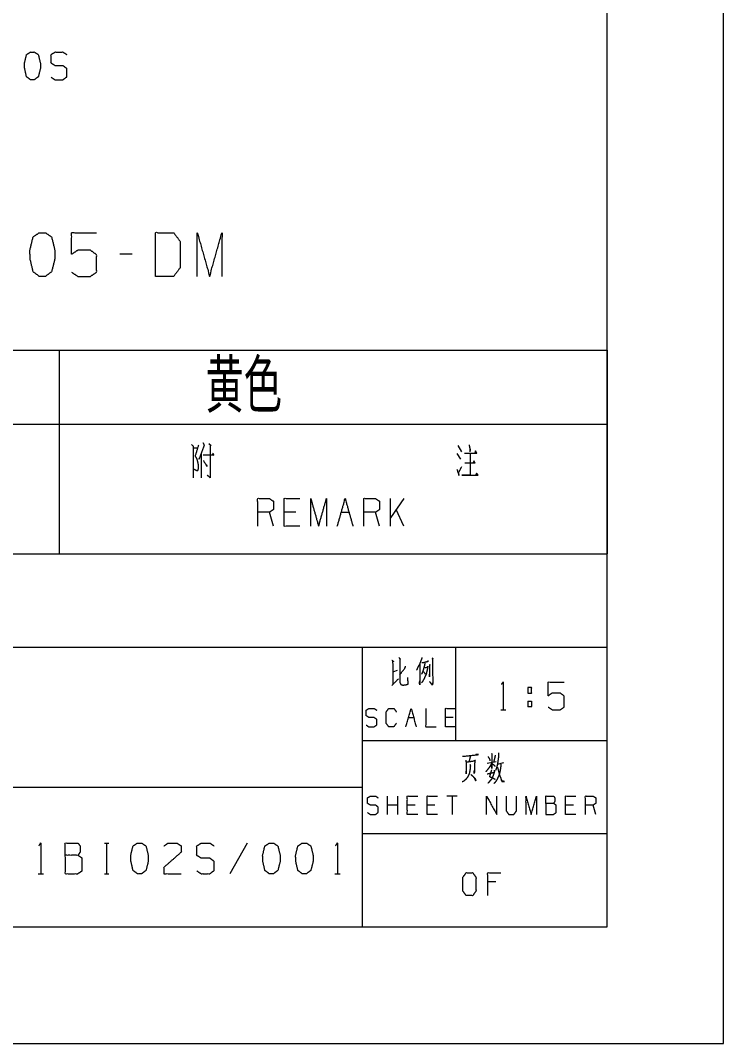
# Paper-space layout 'SHT2' of a CAD drawing. Header units: millimetres. Extents: x 0 to 594, y 0 to 420.
# Drawn here: x 533.7 to 594, y 0 to 87.7 of the extents above; entities that cross this region are included whole.
import ezdxf

# ---------------------------------------------------------------- set-up
doc = ezdxf.new("R2010")
doc.units = ezdxf.units.MM
doc.layers.add('101', color=7, linetype='Continuous', true_color=0xffffff)
doc.styles.add('chinesefs', font='simplex.shx', dxfattribs={"bigfont": 'gbcbig.shx'})

psp = doc.layouts.new('SHT2')

# ---------------------------------------------------------------- linework, layer by layer
at = {"layer": '101', "color": 133, "linetype": 'Continuous', "lineweight": 18}
for p, q in [((594, 0), (594, 420)), ((584, 10), (584, 410)), ((404, 42), (584, 42)), ((404, 34), (584, 34)), ((563, 34), (563, 10)), ((571, 34), (571, 26)), ((563, 26), (584, 26)), ((454, 22), (563, 22)), ((563, 18), (584, 18)), ((25, 10), (584, 10)), ((404, 10), (584, 10)), ((0, 0), (594, 0))]:
    psp.add_line(p, q, dxfattribs=at)
at = {"layer": '101', "color": 72, "linetype": 'Continuous', "lineweight": 18}
for p, q in [((543.261, 67.684), (542.203, 67.684)), ((507, 59.463), (537, 59.463)), ((537, 59.463), (584, 59.463)), ((537, 59.463), (537, 53.113)), ((584, 59.463), (584, 53.113)), ((507, 53.113), (537, 53.113)), ((537, 53.113), (537, 42)), ((537, 53.113), (584, 53.113)), ((584, 53.113), (584, 42)), ((548.518, 51.1), (548.872, 51.1)), ((549.844, 51.45), (550.021, 51.3)), ((571.212, 51.3), (571.513, 50.75)), ((549.172, 50.6), (549.172, 48.525)), ((571.124, 50.6), (571.425, 50.125)), ((566.578, 46.737), (565.411, 45.088)), ((565.411, 44.363), (565.411, 46.737)), ((566.578, 44.363), (565.906, 45.788)), ((555.372, 44.363), (555.037, 45.563)), ((557.313, 45.563), (556.306, 45.563)), ((561.194, 45.563), (561.866, 45.563)), ((564.478, 44.363), (564.143, 45.563)), ((507, 42), (537, 42)), ((537, 42), (584, 42)), ((565.709, 31.899), (566.031, 32.023)), ((577.198, 29.355), (577.533, 29.355)), ((577.198, 29.355), (577.198, 28.88)), ((574.886, 28.63), (575.31, 28.63)), ((566.966, 27.96), (567.411, 27.96)), ((570.806, 27.96), (570.138, 27.96)), ((573.706, 24.031), (574.497, 24.197)), ((574.614, 23.969), (575.155, 24.093)), ((565.169, 19.651), (565.169, 21.224)), ((566.059, 19.651), (566.059, 21.224)), ((571.15, 21.224), (570.26, 21.224)), ((570.705, 21.224), (570.705, 19.651)), ((566.059, 20.446), (565.169, 20.446)), ((567.533, 20.446), (566.866, 20.446)), ((569.231, 20.446), (568.563, 20.446)), ((581.111, 20.446), (580.444, 20.446)), ((583.031, 19.651), (582.808, 20.446)), ((540.872, 17.19), (541.243, 17.19)), ((541.067, 17.19), (541.067, 14.568)), ((553.124, 17.19), (551.641, 14.568)), ((535.176, 14.568), (535.644, 14.568)), ((540.872, 14.568), (541.243, 14.568)), ((560.634, 14.568), (561.102, 14.568)), ((574.453, 13.865), (573.765, 13.865))]:
    psp.add_line(p, q, dxfattribs=at)
for points, knots in [([(534.864, 82.659), (535.2, 82.909), (535.377, 83.609), (535.377, 84.084), (535.2, 84.809), (534.864, 85.034), (534.528, 85.034), (534.192, 84.809), (534.016, 84.084), (534.033, 83.609), (534.192, 82.909), (534.528, 82.659), (534.864, 82.659)], [0, 0, 0.06753, 0.183974, 0.260586, 0.380945, 0.446147, 0.50031, 0.565507, 0.685867, 0.762532, 0.878313, 0.945837, 1, 1]), ([(536.292, 82.884), (536.628, 82.659), (537.317, 82.659), (537.653, 82.909), (537.653, 83.609), (537.317, 83.859), (536.646, 83.859), (536.292, 84.084), (536.292, 84.809), (536.646, 85.034), (537.317, 85.034), (537.653, 84.809)], [0, 0, 0.068034, 0.184052, 0.25452, 0.372335, 0.442803, 0.555843, 0.62637, 0.748393, 0.81892, 0.931961, 1, 1]), ([(535.813, 65.794), (536.341, 66.188), (536.62, 67.29), (536.62, 68.038), (536.341, 69.18), (535.813, 69.534), (535.284, 69.534), (534.755, 69.18), (534.477, 68.038), (534.504, 67.29), (534.755, 66.188), (535.284, 65.794), (535.813, 65.794)], [0, 0, 0.067524, 0.18397, 0.260583, 0.380942, 0.446139, 0.500306, 0.565503, 0.685862, 0.762527, 0.878309, 0.945833, 1, 1]), ([(538.062, 66.149), (538.59, 65.794), (539.676, 65.794), (540.205, 66.149), (540.205, 67.645), (539.676, 68.038), (538.59, 68.038), (538.062, 67.684), (538.062, 69.534), (540.205, 69.534)], [0, 0, 0.062229, 0.168343, 0.230572, 0.376815, 0.441266, 0.547379, 0.609609, 0.790489, 1, 1]), ([(545.259, 65.794), (546.818, 65.794), (547.375, 66.542), (547.375, 68.786), (546.818, 69.534), (545.259, 69.534), (545.259, 65.794)], [0, 0, 0.142137, 0.227161, 0.43179, 0.516814, 0.658951, 1, 1]), ([(548.844, 65.794), (548.844, 69.534), (549.902, 65.794), (550.96, 69.534), (550.96, 65.794)], [0, 0, 0.245192, 0.5, 0.754808, 1, 1]), ([(548.342, 51.375), (548.501, 51.225), (548.501, 48.525)], [0, 0, 0.074913, 1, 1]), ([(548.943, 51.325), (548.66, 50.375), (548.766, 50.2), (548.837, 50.025), (548.907, 49.675), (548.907, 49.25), (548.837, 49.1), (548.589, 49.225)], [0, 0, 0.37982, 0.458229, 0.530553, 0.667378, 0.830233, 0.893776, 1, 1]), ([(549.331, 51.525), (549.438, 51.3), (548.96, 50.075)], [0, 0, 0.159107, 1, 1]), ([(549.95, 51.35), (549.95, 48.525), (549.685, 48.75)], [0, 0, 0.890401, 1, 1]), ([(572.167, 51.35), (572.255, 50.875), (572.273, 50.975), (572.22, 50.75)], [0, 0, 0.592184, 0.71666, 1, 1]), ([(549.349, 50.475), (550.268, 50.475), (550.198, 50.625), (550.145, 50.5)], [0, 0, 0.752923, 0.888763, 1, 1]), ([(572.255, 50.6), (572.255, 48.75), (571.548, 48.75), (572.945, 48.75), (572.803, 48.9), (572.715, 48.75)], [0, 0, 0.426906, 0.590047, 0.912256, 0.959823, 1, 1]), ([(571.778, 50.625), (572.839, 50.625), (572.715, 50.825), (572.662, 50.65)], [0, 0, 0.717261, 0.876328, 1, 1]), ([(549.367, 50), (549.685, 49.475), (549.703, 49.575), (549.614, 49.6)], [0, 0, 0.760418, 0.886215, 1, 1]), ([(571.124, 49.225), (571.301, 48.725), (571.266, 48.95), (571.531, 49.475)], [0, 0, 0.39393, 0.563113, 1, 1]), ([(571.796, 49.8), (572.68, 49.8), (572.591, 49.95), (572.503, 49.825)], [0, 0, 0.729813, 0.873574, 1, 1]), ([(554.029, 44.363), (554.029, 46.737), (555.037, 46.737), (555.372, 46.513), (555.372, 45.788), (555.037, 45.563), (554.029, 45.563)], [0, 0, 0.400952, 0.571031, 0.639278, 0.761674, 0.829921, 1, 1]), ([(557.649, 44.363), (556.306, 44.363), (556.306, 46.737), (557.649, 46.737)], [0, 0, 0.26539, 0.73461, 1, 1]), ([(558.582, 44.363), (558.582, 46.737), (559.254, 44.363), (559.925, 46.737), (559.925, 44.363)], [0, 0, 0.245192, 0.499999, 0.754808, 1, 1]), ([(563.135, 44.363), (563.135, 46.737), (564.142, 46.737), (564.478, 46.513), (564.478, 45.788), (564.142, 45.563), (563.135, 45.563)], [0, 0, 0.400951, 0.571036, 0.639278, 0.761673, 0.829915, 1, 1]), ([(565.548, 32.872), (565.694, 32.748), (565.606, 32.789), (565.635, 30.802), (565.548, 30.719), (566.104, 31.278)], [0, 0, 0.060255, 0.090729, 0.714609, 0.752496, 1, 1]), ([(566.148, 33.1), (566.265, 32.955), (566.221, 32.996), (566.221, 32.562), (566.221, 31.734), (566.221, 31.423), (566.221, 31.34), (566.235, 30.947), (566.279, 30.844), (566.338, 30.781), (566.47, 30.74), (566.733, 30.761), (566.923, 30.823), (566.938, 30.844), (566.909, 31.382)], [0, 0, 0.050888, 0.067373, 0.186118, 0.412301, 0.497119, 0.519738, 0.627249, 0.65796, 0.681273, 0.718988, 0.791169, 0.845839, 0.852764, 1, 1]), ([(568.108, 33.1), (568.094, 32.996), (567.918, 32.541), (567.772, 32.272), (567.654, 32.023)], [0, 0, 0.089072, 0.504979, 0.766001, 1, 1]), ([(567.947, 32.541), (567.933, 30.781), (567.918, 30.906), (567.918, 30.926), (567.933, 31.113)], [0, 0, 0.841012, 0.900786, 0.91068, 1, 1]), ([(568.357, 32.624), (568.372, 32.582), (568.298, 32.293), (568.225, 32.023), (568.152, 31.837), (568.094, 31.692)], [0, 0, 0.044907, 0.350493, 0.635599, 0.84023, 1, 1]), ([(568.123, 32.686), (568.152, 32.665), (568.181, 32.665), (568.694, 32.789), (568.65, 32.789), (568.576, 32.748)], [0, 0, 0.049777, 0.090418, 0.822302, 0.883264, 1, 1]), ([(569.001, 33.079), (569.059, 32.996), (569.03, 32.976), (569.045, 30.926), (569.045, 30.906), (569.03, 30.781), (569.001, 30.74), (568.767, 31.051), (569.001, 30.761), (569.03, 30.844)], [0, 0, 0.031372, 0.042462, 0.676473, 0.682877, 0.721567, 0.737252, 0.857566, 0.97283, 1, 1]), ([(568.781, 32.52), (568.811, 32.479), (568.781, 32.458), (568.781, 31.465), (568.767, 31.568), (568.781, 31.692)], [0, 0, 0.03871, 0.066082, 0.824705, 0.904515, 1, 1]), ([(566.221, 31.63), (566.645, 32.168), (566.718, 32.355)], [0, 0, 0.77398, 1, 1]), ([(568.357, 32.23), (568.65, 32.293), (568.62, 32.355), (568.591, 32.127), (568.533, 31.92), (568.503, 31.754), (568.445, 31.589), (568.372, 31.444), (568.298, 31.278), (568.225, 31.154), (568.152, 31.009), (568.094, 30.947)], [0, 0, 0.158199, 0.194491, 0.315854, 0.429576, 0.518477, 0.61133, 0.697145, 0.792864, 0.869069, 0.954884, 1, 1]), ([(568.211, 31.92), (568.342, 31.796), (568.372, 31.692)], [0, 0, 0.627275, 1, 1]), ([(574.956, 30.805), (575.098, 31.005), (575.098, 28.63)], [0, 0, 0.093487, 1, 1]), ([(578.961, 28.855), (579.297, 28.63), (579.987, 28.63), (580.322, 28.855), (580.322, 29.805), (579.987, 30.055), (579.297, 30.055), (578.961, 29.83), (578.961, 31.005), (580.322, 31.005)], [0, 0, 0.062226, 0.168346, 0.230572, 0.376815, 0.441263, 0.547384, 0.60961, 0.790489, 1, 1]), ([(577.198, 30.055), (577.198, 30.53), (577.533, 30.53), (577.533, 30.055), (577.198, 30.055)], [0, 0, 0.2929, 0.5, 0.7929, 1, 1]), ([(577.533, 29.355), (577.533, 28.88), (577.198, 28.88)], [0, 0, 0.585801, 1, 1]), ([(563.338, 27.314), (563.56, 27.165), (564.017, 27.165), (564.239, 27.331), (564.239, 27.794), (564.017, 27.96), (563.572, 27.96), (563.338, 28.109), (563.338, 28.589), (563.572, 28.738), (564.017, 28.738), (564.239, 28.589)], [0, 0, 0.068036, 0.184055, 0.25452, 0.372334, 0.442799, 0.555845, 0.62637, 0.748393, 0.818918, 0.931964, 1, 1]), ([(565.925, 27.48), (565.702, 27.165), (565.269, 27.165), (565.046, 27.48), (565.046, 28.424), (565.269, 28.738), (565.714, 28.738), (565.936, 28.424)], [0, 0, 0.114568, 0.24337, 0.357938, 0.638582, 0.753151, 0.885432, 1, 1]), ([(568.441, 28.738), (568.441, 27.165), (569.331, 27.165)], [0, 0, 0.638726, 1, 1]), ([(571.028, 27.165), (570.138, 27.165), (570.138, 28.738), (571.028, 28.738)], [0, 0, 0.265394, 0.734606, 1, 1]), ([(571.614, 24.632), (572.96, 24.776), (572.902, 24.797), (572.756, 24.776)], [0, 0, 0.865801, 0.9055, 1, 1]), ([(572.229, 24.694), (572.258, 24.569), (572.156, 24.176)], [0, 0, 0.238947, 1, 1]), ([(573.794, 24.611), (573.926, 24.383), (573.955, 24.238)], [0, 0, 0.640215, 1, 1]), ([(574.101, 24.88), (574.131, 24.735), (574.131, 23.597), (574.101, 23.741), (574.131, 23.866)], [0, 0, 0.094653, 0.823642, 0.918296, 1, 1]), ([(574.394, 24.735), (574.394, 24.632), (574.277, 24.155)], [0, 0, 0.174306, 1, 1]), ([(574.702, 24.921), (574.702, 24.797), (574.687, 24.569), (574.643, 24.28), (574.599, 23.969), (574.541, 23.721), (574.467, 23.493), (574.453, 23.431)], [0, 0, 0.081859, 0.232245, 0.425428, 0.632112, 0.800316, 0.957949, 1, 1]), ([(572.243, 23.928), (572.273, 23.804), (572.258, 23.762), (572.243, 23.472), (572.199, 23.224), (572.156, 23.079), (572.082, 22.934), (571.995, 22.789), (571.848, 22.624), (571.702, 22.499), (571.585, 22.437)], [0, 0, 0.073226, 0.098425, 0.264943, 0.409701, 0.496587, 0.589741, 0.686971, 0.813795, 0.923946, 1, 1]), ([(571.878, 24.3), (571.907, 24.135), (571.921, 23.7), (571.921, 23.12), (571.907, 23.203), (571.907, 23.348)], [0, 0, 0.119124, 0.427226, 0.837796, 0.897359, 1, 1]), ([(571.907, 24.135), (572.697, 24.259), (572.653, 24.3), (572.639, 23.948), (572.639, 23.576), (572.624, 23.348), (572.609, 23.162), (572.595, 23.245), (572.624, 23.431)], [0, 0, 0.351973, 0.378523, 0.533485, 0.697421, 0.797812, 0.880032, 0.917027, 1, 1]), ([(574.116, 24.052), (573.984, 23.824), (573.853, 23.617), (573.721, 23.452), (573.589, 23.307)], [0, 0, 0.287226, 0.555122, 0.78619, 1, 1]), ([(574.131, 24.011), (574.306, 23.886), (574.394, 23.783)], [0, 0, 0.613114, 1, 1]), ([(574.906, 23.969), (574.863, 23.617), (574.819, 23.369), (574.775, 23.162), (574.716, 22.976), (574.599, 22.727), (574.497, 22.541), (574.38, 22.375), (574.292, 22.292)], [0, 0, 0.194372, 0.332631, 0.448612, 0.555647, 0.706159, 0.822691, 0.93385, 1, 1]), ([(574.584, 23.7), (574.614, 23.659), (574.76, 23.079), (574.863, 22.81), (574.965, 22.52), (574.994, 22.458), (575.214, 22.479), (574.994, 22.499), (574.921, 22.624)], [0, 0, 0.026719, 0.341744, 0.493483, 0.655462, 0.691641, 0.807838, 0.924035, 1, 1]), ([(572.317, 23.079), (572.521, 22.893), (572.639, 22.769), (572.697, 22.686), (572.741, 22.52), (572.653, 22.727)], [0, 0, 0.292982, 0.473564, 0.580849, 0.762105, 1, 1]), ([(573.706, 23.12), (574.336, 23.265), (574.35, 23.452), (574.35, 23.369), (574.277, 23.12), (574.175, 22.851), (574.072, 22.644), (573.955, 22.52), (573.853, 22.396), (573.78, 22.334)], [0, 0, 0.304482, 0.392589, 0.431627, 0.553718, 0.689476, 0.79837, 0.878843, 0.95475, 1, 1]), ([(574.087, 23.472), (573.926, 22.893), (574.028, 22.851), (574.145, 22.81), (574.262, 22.748), (574.409, 22.665)], [0, 0, 0.529111, 0.626299, 0.735529, 0.8521, 1, 1]), ([(563.46, 19.8), (563.682, 19.651), (564.139, 19.651), (564.361, 19.817), (564.361, 20.28), (564.139, 20.446), (563.694, 20.446), (563.46, 20.595), (563.46, 21.075), (563.694, 21.224), (564.139, 21.224), (564.361, 21.075)], [0, 0, 0.068036, 0.184055, 0.25452, 0.372334, 0.442799, 0.555845, 0.62637, 0.748393, 0.818918, 0.931964, 1, 1]), ([(567.756, 19.651), (566.866, 19.651), (566.866, 21.224), (567.756, 21.224)], [0, 0, 0.265394, 0.734606, 1, 1]), ([(569.453, 19.651), (568.563, 19.651), (568.563, 21.224), (569.453, 21.224)], [0, 0, 0.265388, 0.734612, 1, 1]), ([(573.655, 19.651), (573.655, 21.224), (574.545, 19.651), (574.545, 21.224)], [0, 0, 0.317575, 0.682425, 1, 1]), ([(575.352, 21.224), (575.352, 19.966), (575.563, 19.651), (576.008, 19.651), (576.242, 19.966), (576.242, 21.224)], [0, 0, 0.337153, 0.438603, 0.557779, 0.662847, 1, 1]), ([(577.049, 19.651), (577.049, 21.224), (577.494, 19.651), (577.939, 21.224), (577.939, 19.651)], [0, 0, 0.245192, 0.500001, 0.754808, 1, 1]), ([(578.746, 20.595), (578.746, 21.224), (579.414, 21.224), (579.519, 21.075), (579.519, 20.761), (579.414, 20.595), (578.746, 20.595), (578.746, 19.651), (579.402, 19.651), (579.625, 19.8), (579.625, 20.446), (579.414, 20.595)], [0, 0, 0.115918, 0.238844, 0.272468, 0.330426, 0.366584, 0.48951, 0.663387, 0.784158, 0.833483, 0.952451, 1, 1]), ([(581.333, 19.651), (580.444, 19.651), (580.444, 21.224), (581.333, 21.224)], [0, 0, 0.265388, 0.734612, 1, 1]), ([(582.141, 19.651), (582.141, 21.224), (582.808, 21.224), (583.031, 21.075), (583.031, 20.595), (582.808, 20.446), (582.141, 20.446)], [0, 0, 0.400955, 0.571034, 0.639279, 0.761676, 0.829921, 1, 1]), ([(535.254, 16.969), (535.41, 17.19), (535.41, 14.568)], [0, 0, 0.093489, 1, 1]), ([(537.497, 16.141), (537.497, 17.19), (538.609, 17.19), (538.785, 16.942), (538.785, 16.417), (538.609, 16.141), (537.497, 16.141), (537.497, 14.568), (538.59, 14.568), (538.961, 14.816), (538.961, 15.893), (538.609, 16.141)], [0, 0, 0.115916, 0.238845, 0.272467, 0.330425, 0.366581, 0.48951, 0.663384, 0.784156, 0.833483, 0.95245, 1, 1]), ([(544.072, 14.568), (544.442, 14.844), (544.637, 15.617), (544.637, 16.141), (544.442, 16.942), (544.072, 17.19), (543.701, 17.19), (543.33, 16.942), (543.135, 16.141), (543.154, 15.617), (543.33, 14.844), (543.701, 14.568), (544.072, 14.568)], [0, 0, 0.067525, 0.183971, 0.260584, 0.380944, 0.446141, 0.500306, 0.565504, 0.685863, 0.762529, 0.87831, 0.945835, 1, 1]), ([(545.983, 16.942), (546.334, 17.19), (547.095, 17.19), (547.466, 16.942), (547.466, 16.417), (545.964, 15.092), (545.983, 14.568), (547.466, 14.568)], [0, 0, 0.069692, 0.192977, 0.265273, 0.350227, 0.674741, 0.759753, 1, 1]), ([(548.792, 14.816), (549.163, 14.568), (549.924, 14.568), (550.295, 14.844), (550.295, 15.617), (549.924, 15.893), (549.183, 15.893), (548.792, 16.141), (548.792, 16.942), (549.183, 17.19), (549.924, 17.19), (550.295, 16.942)], [0, 0, 0.068034, 0.184057, 0.25452, 0.372334, 0.442797, 0.555846, 0.626371, 0.748393, 0.818918, 0.931966, 1, 1]), ([(555.386, 14.568), (555.757, 14.844), (555.952, 15.617), (555.952, 16.141), (555.757, 16.942), (555.386, 17.19), (555.016, 17.19), (554.645, 16.942), (554.45, 16.141), (554.469, 15.617), (554.645, 14.844), (555.016, 14.568), (555.386, 14.568)], [0, 0, 0.067525, 0.183971, 0.260584, 0.380944, 0.446141, 0.500306, 0.565504, 0.685863, 0.762529, 0.87831, 0.945835, 1, 1]), ([(558.215, 14.568), (558.586, 14.844), (558.781, 15.617), (558.781, 16.141), (558.586, 16.942), (558.215, 17.19), (557.844, 17.19), (557.474, 16.942), (557.278, 16.141), (557.298, 15.617), (557.474, 14.844), (557.844, 14.568), (558.215, 14.568)], [0, 0, 0.067525, 0.183971, 0.260584, 0.380944, 0.446141, 0.500306, 0.565504, 0.685863, 0.762529, 0.87831, 0.945835, 1, 1]), ([(560.712, 16.969), (560.868, 17.19), (560.868, 14.568)], [0, 0, 0.093497, 1, 1]), ([(571.921, 12.685), (572.478, 12.685), (572.756, 13.079), (572.756, 14.258), (572.478, 14.652), (571.921, 14.652), (571.629, 14.258), (571.629, 13.079), (571.921, 12.685)], [0, 0, 0.102683, 0.191619, 0.409478, 0.498413, 0.601096, 0.691619, 0.909477, 1, 1]), ([(573.765, 12.685), (573.765, 14.652), (574.877, 14.652)], [0, 0, 0.638735, 1, 1])]:
    psp.add_open_spline(points, degree=1, knots=knots, dxfattribs=at)
for points in [[(560.859, 44.363), (561.53, 46.737), (562.202, 44.363)], [(566.744, 27.165), (567.189, 28.738), (567.634, 27.165)]]:
    psp.add_open_spline(points, degree=1, dxfattribs=at)

# ---------------------------------------------------------------- texts
at = {"lineweight": 18, "style": 'chinesefs'}
psp.add_text('黄色', height=4.5623, dxfattribs=at).set_placement((549.539, 54.111))

doc.saveas('drawing.dxf')
